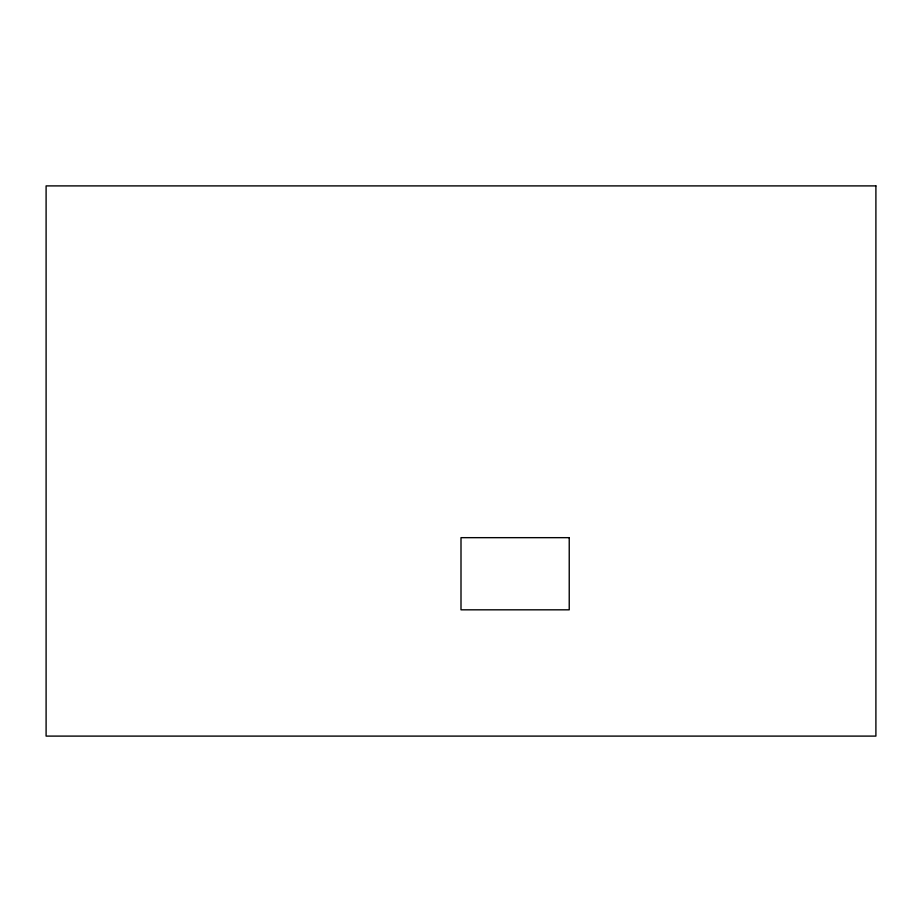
<?xml version="1.0" encoding="UTF-8"?>
<svg xmlns="http://www.w3.org/2000/svg" width="922" height="922" viewBox="0 0 922 922"><rect width="100%" height="100%" fill="white"/><g stroke="black" fill="none" stroke-linecap="round" stroke-linejoin="round"><path stroke-width="1.38" d="M875.9 185.898L46.1 185.898L46.1 736.102L875.9 736.102L875.9 185.898M569.231 537.664L461 537.664L461 609.822L569.231 609.822L569.231 537.664"/></g></svg>
